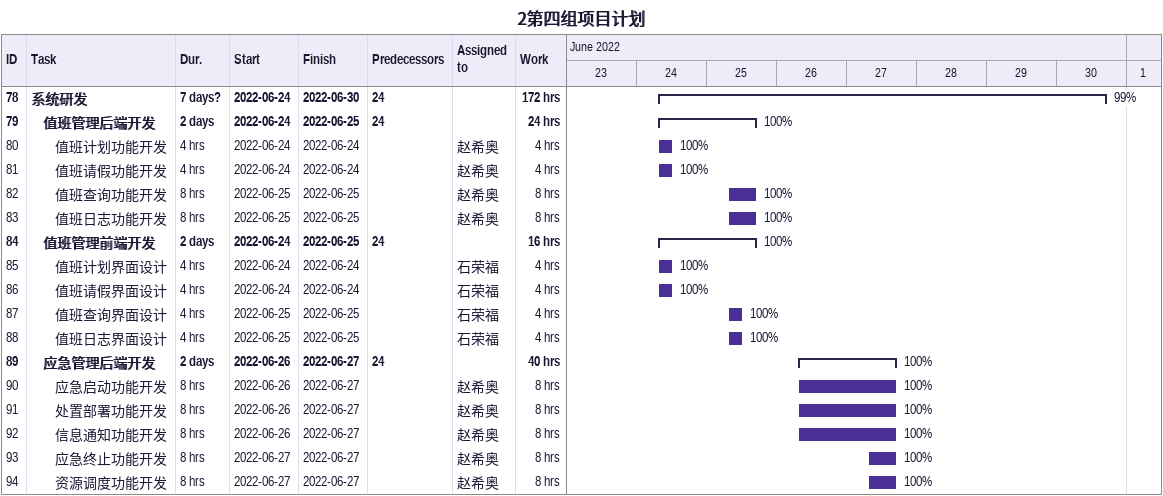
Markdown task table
2第四组项目计划

| ID | Level | Task | Duration | Start | Finish | Predecessors | Resources | % complete | Work (h) |
|---|---|---|---|---|---|---|---|---|---|
| 78 | 1 | **系统研发** | 7d? | 2022-06-24 | 2022-06-30 | 24 |  | 99 | 172 |
| 79 | 2 | **值班管理后端开发** | 2d | 2022-06-24 | 2022-06-25 | 24 |  | 100 | 24 |
| 80 | 3 | 值班计划功能开发 | 4h | 2022-06-24 | 2022-06-24 |  | 赵希奥 | 100 | 4 |
| 81 | 3 | 值班请假功能开发 | 4h | 2022-06-24 | 2022-06-24 |  | 赵希奥 | 100 | 4 |
| 82 | 3 | 值班查询功能开发 | 8h | 2022-06-25 | 2022-06-25 |  | 赵希奥 | 100 | 8 |
| 83 | 3 | 值班日志功能开发 | 8h | 2022-06-25 | 2022-06-25 |  | 赵希奥 | 100 | 8 |
| 84 | 2 | **值班管理前端开发** | 2d | 2022-06-24 | 2022-06-25 | 24 |  | 100 | 16 |
| 85 | 3 | 值班计划界面设计 | 4h | 2022-06-24 | 2022-06-24 |  | 石荣福 | 100 | 4 |
| 86 | 3 | 值班请假界面设计 | 4h | 2022-06-24 | 2022-06-24 |  | 石荣福 | 100 | 4 |
| 87 | 3 | 值班查询界面设计 | 4h | 2022-06-25 | 2022-06-25 |  | 石荣福 | 100 | 4 |
| 88 | 3 | 值班日志界面设计 | 4h | 2022-06-25 | 2022-06-25 |  | 石荣福 | 100 | 4 |
| 89 | 2 | **应急管理后端开发** | 2d | 2022-06-26 | 2022-06-27 | 24 |  | 100 | 40 |
| 90 | 3 | 应急启动功能开发 | 8h | 2022-06-26 | 2022-06-27 |  | 赵希奥 | 100 | 8 |
| 91 | 3 | 处置部署功能开发 | 8h | 2022-06-26 | 2022-06-27 |  | 赵希奥 | 100 | 8 |
| 92 | 3 | 信息通知功能开发 | 8h | 2022-06-26 | 2022-06-27 |  | 赵希奥 | 100 | 8 |
| 93 | 3 | 应急终止功能开发 | 8h | 2022-06-27 | 2022-06-27 |  | 赵希奥 | 100 | 8 |
| 94 | 3 | 资源调度功能开发 | 8h | 2022-06-27 | 2022-06-27 |  | 赵希奥 | 100 | 8 |
